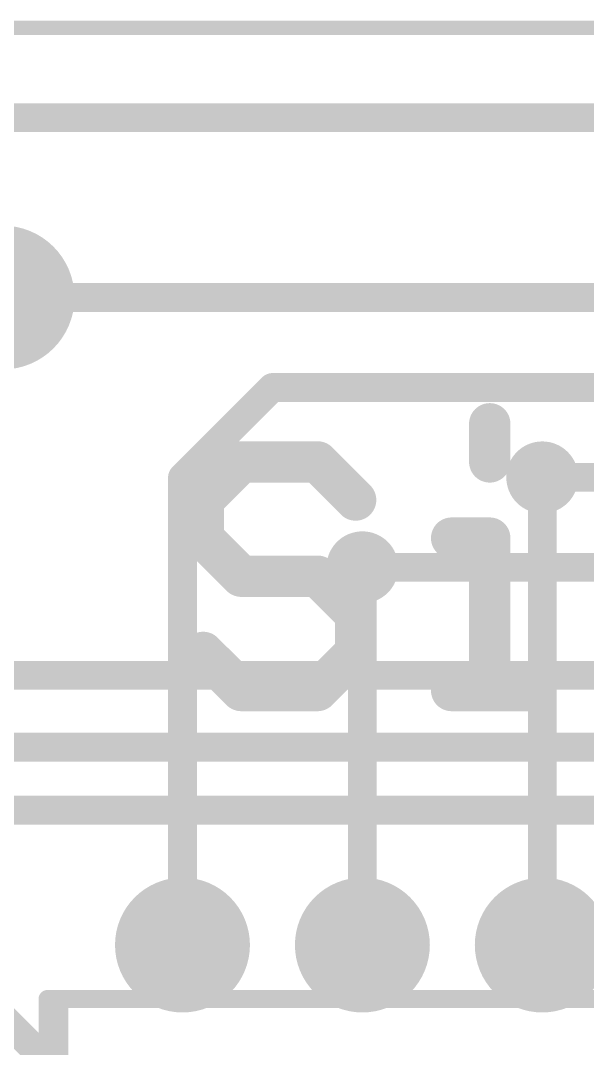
# Model space of a CAD drawing. Extents: x -12 to 102, y -12 to 69.
# Drawn here: x 19.3 to 27.31, y 54.17 to 68.68 of the extents above; entities that cross this region are included whole.
import ezdxf

# ---------------------------------------------------------------- set-up
doc = ezdxf.new("R2010")
doc.units = 0
for name, color, linetype in [('1', 12, 'CONTINUOUS'), ('16', 132, 'CONTINUOUS'), ('17', 110, 'CONTINUOUS'), ('18', 110, 'CONTINUOUS'), ('20', 53, 'CONTINUOUS'), ('21', 41, 'CONTINUOUS')]:
    doc.layers.add(name, color=color, linetype=linetype)

# ---------------------------------------------------------------- blocks, each defined once
blk = doc.blocks.new('ROUNDP')
at = {"const_width": 0.5}
blk.add_lwpolyline([(0, -0.25, 1), (0, 0.25, 1), (0, -0.25)], format="xyb", dxfattribs=at)
blk = doc.blocks.new('ROUNDV')
at = {"const_width": 0.5}
blk.add_lwpolyline([(0, -0.25, 1), (0, 0.25, 1), (0, -0.25)], format="xyb", dxfattribs=at)

msp = doc.modelspace()

# ---------------------------------------------------------------- linework, layer by layer
at = {"layer": '1', "const_width": 0.4064}
for points in [[(19.05, 64.77), (34.29, 64.77)], [(22.86, 63.5), (21.59, 62.23)], [(31.75, 63.5), (22.86, 63.5)], [(21.59, 62.23), (21.59, 55.626)], [(26.67, 62.23), (26.67, 55.626)], [(24.13, 60.96), (24.13, 55.626)], [(24.13, 49.53), (19.05, 54.61)]]:
    msp.add_lwpolyline(points, dxfattribs=at)
at = {"layer": '1', "const_width": 0.2032}
for points in [[(22.86, 63.6016, 1), (22.86, 63.3984)], [(22.9318, 63.4282, 1), (22.7882, 63.5718)], [(21.6916, 62.23, 1), (21.4884, 62.23)], [(26.7716, 62.23, 1), (26.5684, 62.23)], [(21.5182, 62.3018, 1), (21.6618, 62.1582)], [(24.2316, 60.96, 1), (24.0284, 60.96)], [(21.4884, 55.626, 1), (21.6916, 55.626)], [(24.0284, 55.626, 1), (24.2316, 55.626)], [(26.5684, 55.626, 1), (26.7716, 55.626)]]:
    msp.add_lwpolyline(points, format="xyb", dxfattribs=at)
at = {"layer": '16', "const_width": 0.4064}
for points in [[(17.78, 67.31), (35.306, 67.31)], [(68.58, 62.23), (26.67, 62.23)], [(27.813, 60.96), (24.13, 60.96)], [(64.77, 59.436), (11.43, 59.436)], [(34.29, 58.42), (13.462, 58.42)], [(32.385, 57.531), (14.097, 57.531)]]:
    msp.add_lwpolyline(points, dxfattribs=at)
at = {"layer": '16', "const_width": 0.2032}
for points in [[(26.67, 62.3316, 1), (26.67, 62.1284)], [(24.13, 61.0616, 1), (24.13, 60.8584)]]:
    msp.add_lwpolyline(points, format="xyb", dxfattribs=at)
at = {"layer": '20', "const_width": 0.2032}
msp.add_lwpolyline([(73.66, 68.58), (2.54, 68.58)], dxfattribs=at)
at = {"layer": '21'}
for points, const_width in [([(25.9284, 62.9868), (25.9284, 62.4487)], 0.5842), ([(22.4202, 62.4487), (21.8821, 61.9106)], 0.5842), ([(23.4964, 62.4487), (22.4202, 62.4487)], 0.5842), ([(24.0345, 61.9106), (23.4964, 62.4487)], 0.5842), ([(21.8821, 61.9106), (21.8821, 61.3725)], 0.5842), ([(21.8821, 61.3725), (22.4202, 60.8344)], 0.5842), ([(25.3903, 61.3725), (25.9284, 61.3725)], 0.5842), ([(25.9284, 61.3725), (25.9284, 59.2201)], 0.5842), ([(22.4202, 60.8344), (23.4964, 60.8344)], 0.5842), ([(23.4964, 60.8344), (24.0345, 60.2963)], 0.5842), ([(24.0345, 60.2963), (24.0345, 59.7582)], 0.5842), ([(22.4202, 59.2201), (21.8821, 59.7582)], 0.5842), ([(24.0345, 59.7582), (23.4964, 59.2201)], 0.5842), ([(23.4964, 59.2201), (22.4202, 59.2201)], 0.5842), ([(25.3903, 59.2201), (26.4665, 59.2201)], 0.5842), ([(19.685, 54.864), (19.685, 52.705)], 0.254), ([(19.685, 54.864), (56.515, 54.864)], 0.254), ([(19.8755, 54.8005), (19.8755, 48.006)], 0.2032)]:
    msp.add_lwpolyline(points, dxfattribs=dict(at, const_width=const_width))
for points, const_width in [([(26.0744, 62.9868, 1), (25.7823, 62.9868)], 0.2921), ([(22.4202, 62.5947, 1), (22.4202, 62.3026)], 0.2921), ([(22.5235, 62.3454, 1), (22.3169, 62.5519)], 0.2921), ([(23.5997, 62.5519, 1), (23.3931, 62.3454)], 0.2921), ([(23.4964, 62.3026, 1), (23.4964, 62.5947)], 0.2921), ([(25.7823, 62.4487, 1), (26.0744, 62.4487)], 0.2921), ([(21.7788, 62.0138, 1), (21.9854, 61.8073)], 0.2921), ([(22.0282, 61.9106, 1), (21.7361, 61.9106)], 0.2921), ([(23.9312, 61.8073, 1), (24.1377, 62.0138)], 0.2921), ([(21.9854, 61.4757, 1), (21.7788, 61.2692)], 0.2921), ([(25.3903, 61.5185, 1), (25.3903, 61.2264)], 0.2921), ([(26.0744, 61.3725, 1), (25.7823, 61.3725)], 0.2921), ([(25.9284, 61.2264, 1), (25.9284, 61.5185)], 0.2921), ([(21.7361, 61.3725, 1), (22.0282, 61.3725)], 0.2921), ([(22.4202, 60.9804, 1), (22.4202, 60.6883)], 0.2921), ([(23.5997, 60.9377, 1), (23.3931, 60.7311)], 0.2921), ([(23.4964, 60.6883, 1), (23.4964, 60.9804)], 0.2921), ([(22.3169, 60.7311, 1), (22.5235, 60.9377)], 0.2921), ([(24.1805, 60.2963, 1), (23.8884, 60.2963)], 0.2921), ([(23.9312, 60.193, 1), (24.1377, 60.3996)], 0.2921), ([(21.9854, 59.8615, 1), (21.7788, 59.6549)], 0.2921), ([(24.1377, 59.6549, 1), (23.9312, 59.8615)], 0.2921), ([(23.8884, 59.7582, 1), (24.1805, 59.7582)], 0.2921), ([(22.4202, 59.3662, 1), (22.4202, 59.074)], 0.2921), ([(22.3169, 59.1168, 1), (22.5235, 59.3234)], 0.2921), ([(23.3931, 59.3234, 1), (23.5997, 59.1168)], 0.2921), ([(23.4964, 59.074, 1), (23.4964, 59.3662)], 0.2921), ([(25.3903, 59.3662, 1), (25.3903, 59.074)], 0.2921), ([(26.4665, 59.074, 1), (26.4665, 59.3662)], 0.2921), ([(25.7823, 59.2201, 1), (26.0744, 59.2201)], 0.2921), ([(19.7485, 54.864, 1), (19.6215, 54.864)], 0.127), ([(19.685, 54.9275, 1), (19.685, 54.8005)], 0.127), ([(19.9263, 54.8005, 1), (19.8247, 54.8005)], 0.1016)]:
    msp.add_lwpolyline(points, format="xyb", dxfattribs=dict(at, const_width=const_width))

# ---------------------------------------------------------------- block references
at = {"layer": '17', "xscale": 2.032, "yscale": 2.032}
msp.add_blockref('ROUNDP', (19.05, 64.77), dxfattribs=at)
msp.add_blockref('ROUNDP', (19.05, 64.77), dxfattribs=at)
at = {"layer": '17', "xscale": 1.905, "yscale": 1.905, "rotation": 90}
for p in [(21.59, 55.626), (21.59, 55.626), (24.13, 55.626), (24.13, 55.626), (26.67, 55.626), (26.67, 55.626)]:
    msp.add_blockref('ROUNDP', p, dxfattribs=at)
at = {"layer": '18', "xscale": 1.016, "yscale": 1.016}
for p in [(26.67, 62.23), (26.67, 62.23), (24.13, 60.96), (24.13, 60.96)]:
    msp.add_blockref('ROUNDV', p, dxfattribs=at)

doc.saveas('drawing.dxf')
